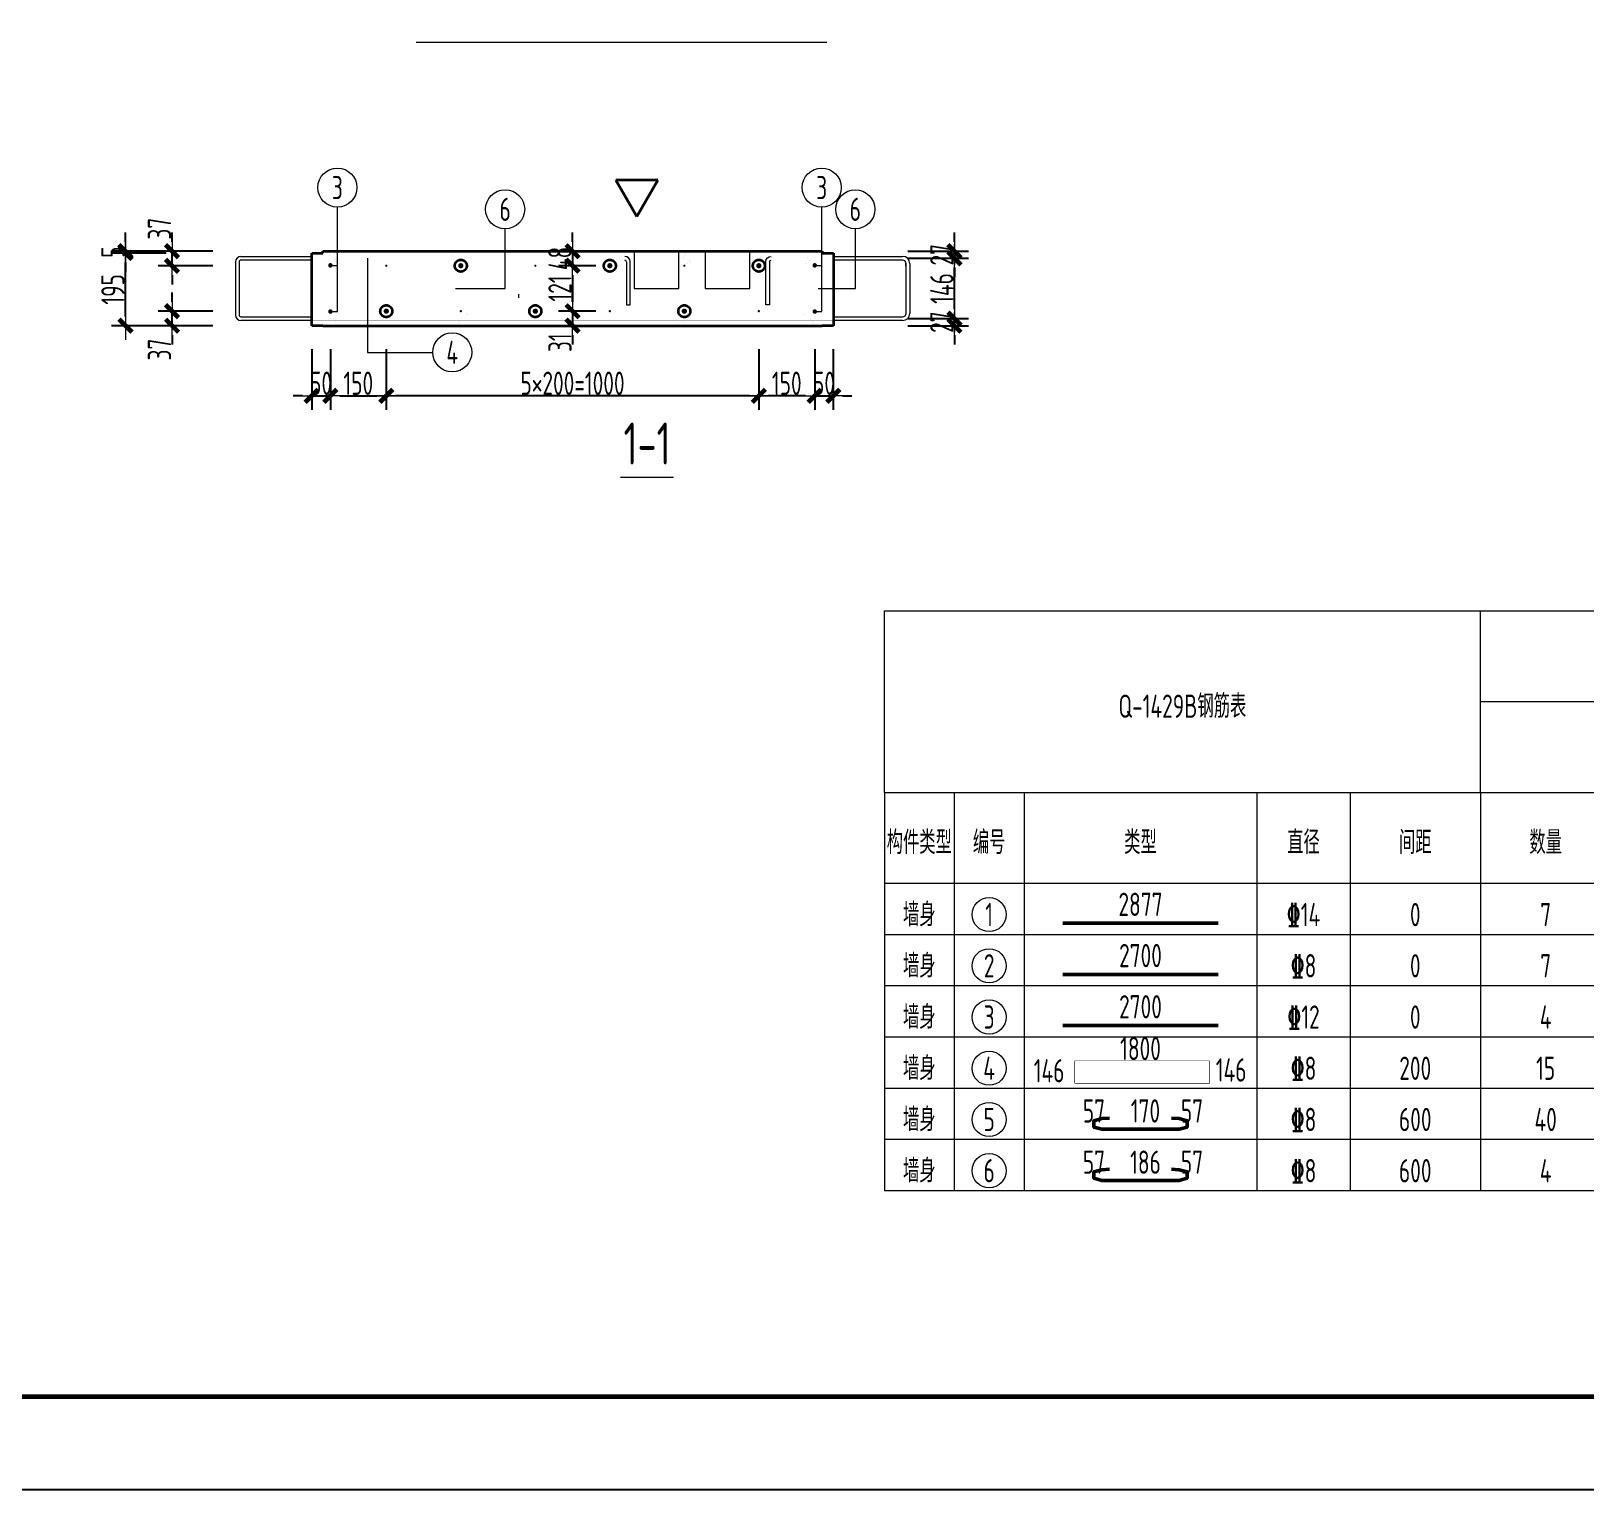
# Model space of a CAD drawing. Extents: x -85320 to 1679916, y -1321939 to 627.
# Drawn here: x 1109876 to 1126558, y -867871 to -852207 of the extents above; entities that cross this region are included whole.
import ezdxf
from ezdxf.enums import TextEntityAlignment as Align

# ---------------------------------------------------------------- set-up
doc = ezdxf.new("R2010")
doc.units = 0
doc.header["$LTSCALE"] = 1000
doc.linetypes.add('点划线', pattern=[1850, 1200, -300, 50, -300])
for name, color, linetype in [('BORDER', 7, 'Continuous'), ('Y-03墙-03预制墙钢筋', 1, 'Continuous'), ('打印线框', 7, 'Continuous'), ('拉模', 7, 'Continuous')]:
    doc.layers.add(name, color=color, linetype=linetype)
for name, color, linetype, lineweight in [('参数表文字', 7, 'Continuous', 18), ('参数表边线', 253, 'Continuous', 18), ('手孔', 6, 'Continuous', 0), ('梁截面纵筋', 1, 'Continuous', 50), ('直线', 7, 'Continuous', 18), ('预制墙图名', 7, 'Continuous', 18), ('预制墙墙身水平筋', 130, 'Continuous', 18), ('预制墙墙身纵向受力筋', 1, 'Continuous', 18), ('预制墙墙身纵向非受力筋', 94, 'Continuous', 18), ('预制墙墙身附加筋', 94, 'Continuous', 18), ('预制墙拉筋', 130, 'Continuous', 18), ('预制墙详图孔洞', 9, '点划线', 18), ('预制墙详图标注', 3, 'Continuous', 18), ('预制墙详图轮廓', 3, 'Continuous', 35)]:
    doc.layers.add(name, color=color, linetype=linetype, lineweight=lineweight)
doc.styles.add('TSSD_Rein', font='Tssdeng.shx', dxfattribs={"width": 0.7, "bigfont": 'hztxt.shx'})
doc.styles.add('样式 1', font='yjkeng.shx', dxfattribs={"width": 0.7, "bigfont": 'yjkchn.shx'})
doc.styles.add('样式 2', font='yjkeng.shx', dxfattribs={"width": 0.7, "bigfont": 'yjkchn.shx'})
doc.dimstyles.new('盈建科结构', dxfattribs={"dimscale": 100, "dimtxt": 2.5, "dimasz": 1, "dimexe": 1.5, "dimexo": 0.625, "dimgap": 0.1, "dimtad": 1, "dimdec": 0, "dimrnd": 1, "dimzin": 0, "dimdsep": 46, "dimtxsty": '样式 1', "dimblk": '_yjkbk', "dimblk1": 'ARCHTICK', "dimblk2": 'ARCHTICK', "dimcen": 0.09, "dimadec": 0, "dimazin": 0, "dimtfac": 1, "dimtdec": 4, "dimtix": 1, "dimtmove": 2, "dimatfit": 3, "dimfxl": 1, "dimtolj": 1, "dimtzin": 0, "dimarcsym": 0})

# ---------------------------------------------------------------- blocks, each defined once
blk = doc.blocks.new('_yjkbk')
blk.add_line((-1, 0), (1.5, 0))
blk.add_lwpolyline([(-0.7, -0.7, 0.5, 0.5, 0), (0.7, 0.7, 0.5, 0.5, 0)], format="xyseb")
blk = doc.blocks.new('*D985')
at = {"layer": 'Defpoints', "color": 0, "transparency": 16777216}
for p in [(1115939, -855215), (1115689, -855371), (1115939, -855371)]:
    blk.add_point(p, dxfattribs=at)
at = {"layer": '预制墙详图标注', "color": 0, "lineweight": -2, "transparency": 16777216}
for p, q in [((1115689, -855115), (1115689, -855015)), ((1115939, -855215), (1115539, -855215)), ((1115689, -855215), (1115689, -855371)), ((1115939, -855371), (1115539, -855371)), ((1115689, -855471), (1115689, -855571))]:
    blk.add_line(p, q, dxfattribs=at)
at = {"layer": '预制墙详图标注', "color": 0, "lineweight": -2, "transparency": 16777216, "xscale": 100, "yscale": 100, "zscale": 100}
for p, rotation in [((1115689, -855215), 270), ((1115689, -855371), 90)]:
    blk.add_blockref('_yjkbk', p, dxfattribs=dict(at, rotation=rotation))
at = {"layer": '预制墙详图标注', "color": 0, "transparency": 16777216, "insert": (1115679, -855553), "char_height": 250, "attachment_point": 8, "rotation": 90, "style": '样式 1'}
blk.add_mtext('\\A1;31', dxfattribs=at)
blk = doc.blocks.new('_ArchTick')
at = {"color": 0, "linetype": 'ByBlock', "const_width": 0.4}
blk.add_lwpolyline([(-0.5, -0.5), (0.5, 0.5)], dxfattribs=at)
blk = doc.blocks.new('*D986')
at = {"layer": 'Defpoints', "color": 0, "transparency": 16777216}
for p in [(1115939, -854727), (1115689, -855215), (1115939, -855215)]:
    blk.add_point(p, dxfattribs=at)
at = {"layer": '预制墙详图标注', "color": 0, "lineweight": -2, "transparency": 16777216}
for p, q in [((1115939, -854727), (1115539, -854727)), ((1115689, -854827), (1115689, -855115)), ((1115939, -855215), (1115539, -855215))]:
    blk.add_line(p, q, dxfattribs=at)
at = {"layer": '预制墙详图标注', "color": 0, "lineweight": -2, "transparency": 16777216, "xscale": 100, "yscale": 100, "zscale": 100}
for p, rotation in [((1115689, -854727), 90), ((1115689, -855215), 270)]:
    blk.add_blockref('_yjkbk', p, dxfattribs=dict(at, rotation=rotation))
at = {"layer": '预制墙详图标注', "color": 0, "transparency": 16777216, "insert": (1115679, -854971), "char_height": 250, "attachment_point": 8, "rotation": 90, "style": '样式 1'}
blk.add_mtext('\\A1;121', dxfattribs=at)
blk = doc.blocks.new('*D987')
at = {"layer": 'Defpoints', "color": 0, "transparency": 16777216}
for p in [(1115939, -854571), (1115689, -854727), (1115939, -854727)]:
    blk.add_point(p, dxfattribs=at)
at = {"layer": '预制墙详图标注', "color": 0, "lineweight": -2, "transparency": 16777216}
for p, q in [((1115689, -854471), (1115689, -854371)), ((1115939, -854571), (1115539, -854571)), ((1115689, -854571), (1115689, -854727)), ((1115939, -854727), (1115539, -854727)), ((1115689, -854827), (1115689, -854927))]:
    blk.add_line(p, q, dxfattribs=at)
at = {"layer": '预制墙详图标注', "color": 0, "lineweight": -2, "transparency": 16777216, "xscale": 100, "yscale": 100, "zscale": 100}
for p, rotation in [((1115689, -854571), 270), ((1115689, -854727), 90)]:
    blk.add_blockref('_yjkbk', p, dxfattribs=dict(at, rotation=rotation))
at = {"layer": '预制墙详图标注', "color": 0, "transparency": 16777216, "insert": (1115679, -854649), "char_height": 250, "attachment_point": 8, "rotation": 90, "style": '样式 1'}
blk.add_mtext('\\A1;48', dxfattribs=at)
blk = doc.blocks.new('*D988')
at = {"layer": 'Defpoints', "color": 0, "transparency": 16777216}
for p in [(1119289, -855295), (1119789, -855295), (1119289, -855371)]:
    blk.add_point(p, dxfattribs=at)
at = {"layer": '预制墙详图标注', "color": 0, "lineweight": -2, "transparency": 16777216}
for p, q in [((1119789, -855195), (1119789, -855095)), ((1119289, -855295), (1119939, -855295)), ((1119789, -855371), (1119789, -855295)), ((1119289, -855371), (1119939, -855371)), ((1119789, -855471), (1119789, -855571))]:
    blk.add_line(p, q, dxfattribs=at)
at = {"layer": '预制墙详图标注', "color": 0, "lineweight": -2, "transparency": 16777216, "xscale": 100, "yscale": 100, "zscale": 100}
for p, rotation in [((1119789, -855295), 270), ((1119789, -855371), 90)]:
    blk.add_blockref('_yjkbk', p, dxfattribs=dict(at, rotation=rotation))
at = {"layer": '预制墙详图标注', "color": 0, "transparency": 16777216, "insert": (1119779, -855333), "char_height": 250, "attachment_point": 8, "rotation": 90, "style": '样式 1'}
blk.add_mtext('\\A1;27', dxfattribs=at)
blk = doc.blocks.new('*D989')
at = {"layer": 'Defpoints', "color": 0, "transparency": 16777216}
for p in [(1119289, -854647), (1119789, -854647), (1119289, -855295)]:
    blk.add_point(p, dxfattribs=at)
at = {"layer": '预制墙详图标注', "color": 0, "lineweight": -2, "transparency": 16777216}
for p, q in [((1119289, -854647), (1119939, -854647)), ((1119789, -855195), (1119789, -854747)), ((1119289, -855295), (1119939, -855295))]:
    blk.add_line(p, q, dxfattribs=at)
at = {"layer": '预制墙详图标注', "color": 0, "lineweight": -2, "transparency": 16777216, "xscale": 100, "yscale": 100, "zscale": 100}
for p, rotation in [((1119789, -854647), 90), ((1119789, -855295), 270)]:
    blk.add_blockref('_yjkbk', p, dxfattribs=dict(at, rotation=rotation))
at = {"layer": '预制墙详图标注', "color": 0, "transparency": 16777216, "insert": (1119779, -854971), "char_height": 250, "attachment_point": 8, "rotation": 90, "style": '样式 1'}
blk.add_mtext('\\A1;146', dxfattribs=at)
blk = doc.blocks.new('*D990')
at = {"layer": 'Defpoints', "color": 0, "transparency": 16777216}
for p in [(1119289, -854571), (1119289, -854647), (1119789, -854571)]:
    blk.add_point(p, dxfattribs=at)
at = {"layer": '预制墙详图标注', "color": 0, "lineweight": -2, "transparency": 16777216}
for p, q in [((1119789, -854471), (1119789, -854371)), ((1119289, -854571), (1119939, -854571)), ((1119289, -854647), (1119939, -854647)), ((1119789, -854647), (1119789, -854571)), ((1119789, -854747), (1119789, -854847))]:
    blk.add_line(p, q, dxfattribs=at)
at = {"layer": '预制墙详图标注', "color": 0, "lineweight": -2, "transparency": 16777216, "xscale": 100, "yscale": 100, "zscale": 100}
for p, rotation in [((1119789, -854571), 270), ((1119789, -854647), 90)]:
    blk.add_blockref('_yjkbk', p, dxfattribs=dict(at, rotation=rotation))
at = {"layer": '预制墙详图标注', "color": 0, "transparency": 16777216, "insert": (1119779, -854609), "char_height": 250, "attachment_point": 8, "rotation": 90, "style": '样式 1'}
blk.add_mtext('\\A1;27', dxfattribs=at)
blk = doc.blocks.new('*D995')
at = {"layer": 'Defpoints', "color": 0, "transparency": 16777216}
for p in [(1112889, -855624), (1113089, -855624), (1113089, -856124)]:
    blk.add_point(p, dxfattribs=at)
at = {"layer": '预制墙详图标注', "color": 0, "lineweight": -2, "transparency": 16777216}
for p, q in [((1112889, -855624), (1112889, -856274)), ((1113089, -855624), (1113089, -856274)), ((1112789, -856124), (1112689, -856124)), ((1112889, -856124), (1113089, -856124)), ((1113189, -856124), (1113289, -856124))]:
    blk.add_line(p, q, dxfattribs=at)
at = {"layer": '预制墙详图标注', "color": 0, "lineweight": -2, "transparency": 16777216, "xscale": 100, "yscale": 100, "zscale": 100}
blk.add_blockref('_yjkbk', (1112889, -856124), dxfattribs=at)
at = {"layer": '预制墙详图标注', "color": 0, "lineweight": -2, "transparency": 16777216, "xscale": 100, "yscale": 100, "zscale": 100, "rotation": 180}
blk.add_blockref('_yjkbk', (1113089, -856124), dxfattribs=at)
at = {"layer": '预制墙详图标注', "color": 0, "transparency": 16777216, "insert": (1112989, -856114), "char_height": 250, "attachment_point": 8, "style": '样式 1'}
blk.add_mtext('\\A1;50', dxfattribs=at)
blk = doc.blocks.new('*D996')
at = {"layer": 'Defpoints', "color": 0, "transparency": 16777216}
for p in [(1113689, -855624), (1117689, -855624), (1113689, -856124)]:
    blk.add_point(p, dxfattribs=at)
at = {"layer": '预制墙详图标注', "color": 0, "lineweight": -2, "transparency": 16777216}
for p, q in [((1113689, -855686), (1113689, -856274)), ((1117689, -855686), (1117689, -856274)), ((1117589, -856124), (1113789, -856124))]:
    blk.add_line(p, q, dxfattribs=at)
at = {"layer": '预制墙详图标注', "color": 0, "lineweight": -2, "transparency": 16777216, "xscale": 100, "yscale": 100, "zscale": 100, "rotation": 180}
blk.add_blockref('_yjkbk', (1113689, -856124), dxfattribs=at)
at = {"layer": '预制墙详图标注', "color": 0, "lineweight": -2, "transparency": 16777216, "xscale": 100, "yscale": 100, "zscale": 100}
blk.add_blockref('_yjkbk', (1117689, -856124), dxfattribs=at)
at = {"layer": '预制墙详图标注', "color": 0, "transparency": 16777216, "insert": (1115689, -856114), "char_height": 250, "attachment_point": 8, "style": '样式 1'}
blk.add_mtext('\\A1;5×200=1000', dxfattribs=at)
blk = doc.blocks.new('*D997')
at = {"layer": 'Defpoints', "color": 0, "transparency": 16777216}
for p in [(1118289, -855624), (1118489, -855624), (1118489, -856124)]:
    blk.add_point(p, dxfattribs=at)
at = {"layer": '预制墙详图标注', "color": 0, "lineweight": -2, "transparency": 16777216}
for p, q in [((1118289, -855624), (1118289, -856274)), ((1118489, -855624), (1118489, -856274)), ((1118189, -856124), (1118089, -856124)), ((1118289, -856124), (1118489, -856124)), ((1118589, -856124), (1118689, -856124))]:
    blk.add_line(p, q, dxfattribs=at)
at = {"layer": '预制墙详图标注', "color": 0, "lineweight": -2, "transparency": 16777216, "xscale": 100, "yscale": 100, "zscale": 100}
blk.add_blockref('_yjkbk', (1118289, -856124), dxfattribs=at)
at = {"layer": '预制墙详图标注', "color": 0, "lineweight": -2, "transparency": 16777216, "xscale": 100, "yscale": 100, "zscale": 100, "rotation": 180}
blk.add_blockref('_yjkbk', (1118489, -856124), dxfattribs=at)
at = {"layer": '预制墙详图标注', "color": 0, "transparency": 16777216, "insert": (1118389, -856114), "char_height": 250, "attachment_point": 8, "style": '样式 1'}
blk.add_mtext('\\A1;50', dxfattribs=at)
blk = doc.blocks.new('*D998')
at = {"layer": 'Defpoints', "color": 0, "transparency": 16777216}
for p in [(1113089, -855624), (1113689, -855624), (1113689, -856124)]:
    blk.add_point(p, dxfattribs=at)
at = {"layer": '预制墙详图标注', "color": 0, "lineweight": -2, "transparency": 16777216}
for p, q in [((1113089, -855624), (1113089, -856274)), ((1113689, -855624), (1113689, -856274)), ((1113189, -856124), (1113589, -856124))]:
    blk.add_line(p, q, dxfattribs=at)
at = {"layer": '预制墙详图标注', "color": 0, "lineweight": -2, "transparency": 16777216, "xscale": 100, "yscale": 100, "zscale": 100, "rotation": 180}
blk.add_blockref('_yjkbk', (1113089, -856124), dxfattribs=at)
at = {"layer": '预制墙详图标注', "color": 0, "lineweight": -2, "transparency": 16777216, "xscale": 100, "yscale": 100, "zscale": 100}
blk.add_blockref('_yjkbk', (1113689, -856124), dxfattribs=at)
at = {"layer": '预制墙详图标注', "color": 0, "transparency": 16777216, "insert": (1113389, -856114), "char_height": 250, "attachment_point": 8, "style": '样式 1'}
blk.add_mtext('\\A1;150', dxfattribs=at)
blk = doc.blocks.new('*D999')
at = {"layer": 'Defpoints', "color": 0, "transparency": 16777216}
for p in [(1117689, -855624), (1118289, -855624), (1117689, -856124)]:
    blk.add_point(p, dxfattribs=at)
at = {"layer": '预制墙详图标注', "color": 0, "lineweight": -2, "transparency": 16777216}
for p, q in [((1117689, -855624), (1117689, -856274)), ((1118289, -855624), (1118289, -856274)), ((1118189, -856124), (1117789, -856124))]:
    blk.add_line(p, q, dxfattribs=at)
at = {"layer": '预制墙详图标注', "color": 0, "lineweight": -2, "transparency": 16777216, "xscale": 100, "yscale": 100, "zscale": 100, "rotation": 180}
blk.add_blockref('_yjkbk', (1117689, -856124), dxfattribs=at)
at = {"layer": '预制墙详图标注', "color": 0, "lineweight": -2, "transparency": 16777216, "xscale": 100, "yscale": 100, "zscale": 100}
blk.add_blockref('_yjkbk', (1118289, -856124), dxfattribs=at)
at = {"layer": '预制墙详图标注', "color": 0, "transparency": 16777216, "insert": (1117989, -856114), "char_height": 250, "attachment_point": 8, "style": '样式 1'}
blk.add_mtext('\\A1;150', dxfattribs=at)
blk = doc.blocks.new('图框1')
at = {"layer": 'BORDER', "const_width": 50}
blk.add_lwpolyline([(1377779, -823089), (1377779, -783089), (1433679, -783089), (1433679, -823089)], close=True, dxfattribs=at)
blk = doc.blocks.new('闭口大左')
at = {"layer": '预制墙墙身水平筋', "lineweight": 0}
for p, q in [((1052729, -854627), (1053489, -854627)), ((1052729, -854627), (1053489, -854627)), ((1052729, -854627), (1053489, -854627)), ((1052729, -854627), (1053489, -854627)), ((1052729, -854627), (1053489, -854627)), ((1052729, -854627), (1053489, -854627)), ((1052729, -854627), (1053489, -854627)), ((1052729, -854627), (1053489, -854627)), ((1052729, -854627), (1053489, -854627)), ((1052729, -854627), (1053489, -854627)), ((1052729, -854627), (1053489, -854627)), ((1052729, -854627), (1053489, -854627)), ((1052729, -854627), (1053489, -854627)), ((1052729, -854627), (1053489, -854627)), ((1052729, -854627), (1053489, -854627)), ((1053489, -854667), (1052729, -854667)), ((1053489, -854667), (1052729, -854667)), ((1053489, -854667), (1052729, -854667)), ((1053489, -854667), (1052729, -854667)), ((1053489, -854667), (1052729, -854667)), ((1053489, -854667), (1052729, -854667)), ((1053489, -854667), (1052729, -854667)), ((1053489, -854667), (1052729, -854667)), ((1053489, -854667), (1052729, -854667)), ((1053489, -854667), (1052729, -854667)), ((1053489, -854667), (1052729, -854667)), ((1053489, -854667), (1052729, -854667)), ((1053489, -854667), (1052729, -854667)), ((1053489, -854667), (1052729, -854667)), ((1053489, -854667), (1052729, -854667)), ((1052729, -855275), (1053489, -855275)), ((1053489, -855315), (1052729, -855315))]:
    blk.add_line(p, q, dxfattribs=at)
at = {"layer": '预制墙墙身水平筋', "color": 4, "lineweight": 0}
for p, q in [((1052669, -854687), (1052669, -855255)), ((1052709, -854687), (1052709, -855255))]:
    blk.add_line(p, q, dxfattribs=at)
at = {"layer": '预制墙墙身水平筋', "lineweight": 0}
for centre, radius, start, end in [((1052729, -854687), 60, 90, 180), ((1052729, -854687), 60, 90, 180), ((1052729, -854687), 60, 90, 180), ((1052729, -854687), 60, 90, 180), ((1052729, -854687), 60, 90, 180), ((1052729, -854687), 60, 90, 180), ((1052729, -854687), 60, 90, 180), ((1052729, -854687), 60, 90, 180), ((1052729, -854687), 60, 90, 180), ((1052729, -854687), 60, 90, 180), ((1052729, -854687), 60, 90, 180), ((1052729, -854687), 60, 90, 180), ((1052729, -854687), 60, 90, 180), ((1052729, -854687), 60, 90, 180), ((1052729, -854687), 20, 90, 180), ((1052729, -854687), 20, 90, 180), ((1052729, -854687), 20, 90, 180), ((1052729, -854687), 20, 90, 180), ((1052729, -854687), 20, 90, 180), ((1052729, -854687), 20, 90, 180), ((1052729, -854687), 20, 90, 180), ((1052729, -854687), 20, 90, 180), ((1052729, -854687), 20, 90, 180), ((1052729, -854687), 20, 90, 180), ((1052729, -854687), 20, 90, 180), ((1052729, -854687), 20, 90, 180), ((1052729, -854687), 20, 90, 180), ((1052729, -854687), 20, 90, 180), ((1052729, -855255), 60, 180, 270), ((1052729, -855255), 20, 180, 270)]:
    blk.add_arc(centre, radius, start, end, dxfattribs=at)
blk = doc.blocks.new('u闭口大右')
at = {"layer": '预制墙墙身水平筋', "lineweight": 0}
for p, q in [((1059089, -854627), (1059833, -854627)), ((1059089, -854627), (1059833, -854627)), ((1059089, -854627), (1059833, -854627)), ((1059089, -854627), (1059833, -854627)), ((1059089, -854627), (1059833, -854627)), ((1059089, -854627), (1059833, -854627)), ((1059089, -854627), (1059833, -854627)), ((1059089, -854627), (1059833, -854627)), ((1059089, -854627), (1059833, -854627)), ((1059089, -854627), (1059833, -854627)), ((1059089, -854627), (1059833, -854627)), ((1059089, -854627), (1059833, -854627)), ((1059089, -854627), (1059833, -854627)), ((1059089, -854627), (1059833, -854627)), ((1059089, -854627), (1059833, -854627)), ((1059833, -854667), (1059089, -854667)), ((1059833, -854667), (1059089, -854667)), ((1059833, -854667), (1059089, -854667)), ((1059833, -854667), (1059089, -854667)), ((1059833, -854667), (1059089, -854667)), ((1059833, -854667), (1059089, -854667)), ((1059833, -854667), (1059089, -854667)), ((1059833, -854667), (1059089, -854667)), ((1059833, -854667), (1059089, -854667)), ((1059833, -854667), (1059089, -854667)), ((1059833, -854667), (1059089, -854667)), ((1059833, -854667), (1059089, -854667)), ((1059833, -854667), (1059089, -854667)), ((1059833, -854667), (1059089, -854667)), ((1059833, -854667), (1059089, -854667)), ((1059869, -854732), (1059869, -854703)), ((1059869, -854732), (1059869, -854703)), ((1059869, -854732), (1059869, -854703)), ((1059869, -854732), (1059869, -854703)), ((1059869, -854732), (1059869, -854703)), ((1059869, -854732), (1059869, -854703)), ((1059869, -854732), (1059869, -854703)), ((1059869, -854732), (1059869, -854703)), ((1059869, -854732), (1059869, -854703)), ((1059869, -854732), (1059869, -854703)), ((1059869, -854732), (1059869, -854703)), ((1059869, -854732), (1059869, -854703)), ((1059869, -854732), (1059869, -854703)), ((1059869, -854732), (1059869, -854703)), ((1059869, -854732), (1059869, -854703)), ((1059909, -854703), (1059909, -854732)), ((1059909, -854703), (1059909, -854732)), ((1059909, -854703), (1059909, -854732)), ((1059909, -854703), (1059909, -854732)), ((1059909, -854703), (1059909, -854732)), ((1059909, -854703), (1059909, -854732)), ((1059909, -854703), (1059909, -854732)), ((1059909, -854703), (1059909, -854732)), ((1059909, -854703), (1059909, -854732)), ((1059909, -854703), (1059909, -854732)), ((1059909, -854703), (1059909, -854732)), ((1059909, -854703), (1059909, -854732)), ((1059909, -854703), (1059909, -854732)), ((1059909, -854703), (1059909, -854732)), ((1059909, -854703), (1059909, -854732)), ((1059089, -855275), (1059833, -855275)), ((1059089, -855275), (1059833, -855275)), ((1059089, -855275), (1059833, -855275)), ((1059089, -855275), (1059833, -855275)), ((1059089, -855275), (1059833, -855275)), ((1059089, -855275), (1059833, -855275)), ((1059089, -855275), (1059833, -855275)), ((1059089, -855275), (1059833, -855275)), ((1059089, -855275), (1059833, -855275)), ((1059089, -855275), (1059833, -855275)), ((1059089, -855275), (1059833, -855275)), ((1059089, -855275), (1059833, -855275)), ((1059089, -855275), (1059833, -855275)), ((1059089, -855275), (1059833, -855275)), ((1059089, -855275), (1059833, -855275)), ((1059833, -855315), (1059089, -855315))]:
    blk.add_line(p, q, dxfattribs=at)
at = {"layer": '预制墙墙身水平筋', "color": 4, "lineweight": 0}
for p, q in [((1059869, -854703), (1059869, -855238)), ((1059909, -854703), (1059909, -855238))]:
    blk.add_line(p, q, dxfattribs=at)
at = {"layer": '预制墙墙身水平筋', "lineweight": 0}
for centre, radius, start, end in [((1059833, -854703), 76.6, 360, 90), ((1059833, -854703), 76.6, 360, 90), ((1059833, -854703), 76.6, 360, 90), ((1059833, -854703), 76.6, 360, 90), ((1059833, -854703), 76.6, 360, 90), ((1059833, -854703), 76.6, 360, 90), ((1059833, -854703), 76.6, 360, 90), ((1059833, -854703), 76.6, 360, 90), ((1059833, -854703), 76.6, 360, 90), ((1059833, -854703), 76.6, 360, 90), ((1059833, -854703), 76.6, 360, 90), ((1059833, -854703), 76.6, 360, 90), ((1059833, -854703), 76.6, 360, 90), ((1059833, -854703), 76.6, 360, 90), ((1059833, -854703), 36.6, 360, 90), ((1059833, -854703), 36.6, 360, 90), ((1059833, -854703), 36.6, 360, 90), ((1059833, -854703), 36.6, 360, 90), ((1059833, -854703), 36.6, 360, 90), ((1059833, -854703), 36.6, 360, 90), ((1059833, -854703), 36.6, 360, 90), ((1059833, -854703), 36.6, 360, 90), ((1059833, -854703), 36.6, 360, 90), ((1059833, -854703), 36.6, 360, 90), ((1059833, -854703), 36.6, 360, 90), ((1059833, -854703), 36.6, 360, 90), ((1059833, -854703), 36.6, 360, 90), ((1059833, -854703), 36.6, 360, 90), ((1059833, -855238), 76.6, 270, 0), ((1059833, -855238), 76.6, 270, 0), ((1059833, -855238), 76.6, 270, 0), ((1059833, -855238), 76.6, 270, 0), ((1059833, -855238), 76.6, 270, 0), ((1059833, -855238), 76.6, 270, 0), ((1059833, -855238), 76.6, 270, 0), ((1059833, -855238), 76.6, 270, 0), ((1059833, -855238), 76.6, 270, 0), ((1059833, -855238), 76.6, 270, 0), ((1059833, -855238), 76.6, 270, 0), ((1059833, -855238), 76.6, 270, 0), ((1059833, -855238), 76.6, 270, 0), ((1059833, -855238), 36.6, 270, 0), ((1059833, -855238), 76.6, 270, 0)]:
    blk.add_arc(centre, radius, start, end, dxfattribs=at)
blk = doc.blocks.new('手孔弯筋')
at = {"layer": '预制墙墙身水平筋', "color": 4, "lineweight": 0}
blk.add_line((1057610, -855147), (1057650, -855147), dxfattribs=at)
at = {"layer": '预制墙拉筋', "lineweight": 0}
for p, q in [((1057610, -854684), (1057610, -855147)), ((1057650, -855147), (1057650, -854684))]:
    blk.add_line(p, q, dxfattribs=at)
for radius in [57.5, 17.5]:
    blk.add_arc((1057592, -854684), radius, 360, 90, dxfattribs=at)
blk = doc.blocks.new('*D3057')
at = {"layer": 'Defpoints', "color": 0, "transparency": 16777216}
for p in [(1111389, -855215), (1111889, -855215), (1111889, -855371)]:
    blk.add_point(p, dxfattribs=at)
at = {"layer": '预制墙详图标注', "color": 0, "lineweight": -2, "transparency": 16777216}
for p, q in [((1111389, -855115), (1111389, -855015)), ((1111827, -855215), (1111239, -855215)), ((1111389, -855371), (1111389, -855215)), ((1111827, -855371), (1111239, -855371)), ((1111389, -855471), (1111389, -855571))]:
    blk.add_line(p, q, dxfattribs=at)
at = {"layer": '预制墙详图标注', "color": 0, "lineweight": -2, "transparency": 16777216, "xscale": 100, "yscale": 100, "zscale": 100}
for p, rotation in [((1111389, -855215), 270), ((1111389, -855371), 90)]:
    blk.add_blockref('_yjkbk', p, dxfattribs=dict(at, rotation=rotation))
at = {"layer": '预制墙详图标注', "color": 0, "transparency": 16777216, "insert": (1111379, -855627), "char_height": 250, "attachment_point": 8, "rotation": 90, "style": '样式 1'}
blk.add_mtext('\\A1;37', dxfattribs=at)
blk = doc.blocks.new('*D3058')
at = {"layer": 'Defpoints', "color": 0, "transparency": 16777216}
for p in [(1111389, -854571), (1111889, -854571), (1111889, -854727)]:
    blk.add_point(p, dxfattribs=at)
at = {"layer": '预制墙详图标注', "color": 0, "lineweight": -2, "transparency": 16777216}
for p, q in [((1111389, -854471), (1111389, -854371)), ((1111827, -854571), (1111239, -854571)), ((1111389, -854727), (1111389, -854571)), ((1111827, -854727), (1111239, -854727)), ((1111389, -854827), (1111389, -854927))]:
    blk.add_line(p, q, dxfattribs=at)
at = {"layer": '预制墙详图标注', "color": 0, "lineweight": -2, "transparency": 16777216, "xscale": 100, "yscale": 100, "zscale": 100}
for p, rotation in [((1111389, -854571), 270), ((1111389, -854727), 90)]:
    blk.add_blockref('_yjkbk', p, dxfattribs=dict(at, rotation=rotation))
at = {"layer": '预制墙详图标注', "color": 0, "transparency": 16777216, "insert": (1111379, -854329), "char_height": 250, "attachment_point": 8, "rotation": 90, "style": '样式 1'}
blk.add_mtext('\\A1;37', dxfattribs=at)
blk = doc.blocks.new('*D3059')
at = {"layer": 'Defpoints', "color": 0, "transparency": 16777216}
for p in [(1110889, -854591), (1111389, -854591), (1111389, -855371)]:
    blk.add_point(p, dxfattribs=at)
at = {"layer": '预制墙详图标注', "color": 0, "lineweight": -2, "transparency": 16777216}
for p, q in [((1111327, -854591), (1110739, -854591)), ((1110889, -855271), (1110889, -854691)), ((1111327, -855371), (1110739, -855371))]:
    blk.add_line(p, q, dxfattribs=at)
at = {"layer": '预制墙详图标注', "color": 0, "lineweight": -2, "transparency": 16777216, "xscale": 100, "yscale": 100, "zscale": 100}
for p, rotation in [((1110889, -854591), 90), ((1110889, -855371), 270)]:
    blk.add_blockref('_yjkbk', p, dxfattribs=dict(at, rotation=rotation))
at = {"layer": '预制墙详图标注', "color": 0, "transparency": 16777216, "insert": (1110879, -854981), "char_height": 250, "attachment_point": 8, "rotation": 90, "style": '样式 1'}
blk.add_mtext('\\A1;195', dxfattribs=at)
blk = doc.blocks.new('*D3060')
at = {"layer": 'Defpoints', "color": 0, "transparency": 16777216}
for p in [(1110889, -854571), (1111389, -854571), (1111389, -854591)]:
    blk.add_point(p, dxfattribs=at)
at = {"layer": '预制墙详图标注', "color": 0, "lineweight": -2, "transparency": 16777216}
for p, q in [((1110889, -854471), (1110889, -854371)), ((1111327, -854571), (1110739, -854571)), ((1111327, -854591), (1110739, -854591)), ((1110889, -854591), (1110889, -854571)), ((1110889, -854691), (1110889, -854791))]:
    blk.add_line(p, q, dxfattribs=at)
at = {"layer": '预制墙详图标注', "color": 0, "lineweight": -2, "transparency": 16777216, "xscale": 100, "yscale": 100, "zscale": 100}
for p, rotation in [((1110889, -854591), 90), ((1110889, -854571), 270)]:
    blk.add_blockref('_yjkbk', p, dxfattribs=dict(at, rotation=rotation))
at = {"layer": '预制墙详图标注', "color": 0, "transparency": 16777216, "insert": (1110879, -854581), "char_height": 250, "attachment_point": 8, "rotation": 90, "style": '样式 1'}
blk.add_mtext('\\A1;5', dxfattribs=at)

msp = doc.modelspace()

# ---------------------------------------------------------------- linework, layer by layer
at = {"layer": 'Y-03墙-03预制墙钢筋', "const_width": 6.4}
msp.add_lwpolyline([(1122519.802, -863264.009), (1121090.103, -863264.009, 0.414213562), (1121080.503, -863273.609), (1121080.503, -863498.031, 0.414213562), (1121090.103, -863507.631), (1122519.802, -863507.631, 0.414213562), (1122529.402, -863498.031), (1122529.402, -863273.609, 0.414213562)], format="xyb", close=True, dxfattribs=at)
at = {"layer": '参数表文字', "lineweight": 18}
for centre in [(1120161.873, -861693.526), (1120161.873, -862243.526), (1120161.873, -862793.526), (1120161.873, -863343.526), (1120161.873, -863893.526), (1120161.873, -864443.526)]:
    msp.add_circle(centre, 183.333, dxfattribs=at)
at = {"layer": '参数表边线', "lineweight": 18}
for p, q in [((1119036.873, -860381.026), (1119036.873, -858431.026)), ((1119036.873, -858431.026), (1125436.873, -858431.026)), ((1125436.873, -860381.026), (1125436.873, -858431.026)), ((1125436.873, -859406.026), (1125436.873, -858431.026)), ((1125436.873, -858431.026), (1127186.873, -858431.026)), ((1125436.873, -860381.026), (1125436.873, -859406.026)), ((1125436.873, -859406.026), (1127186.873, -859406.026)), ((1119036.873, -860381.026), (1119786.873, -860381.026)), ((1119036.873, -860381.026), (1119036.873, -861356.026)), ((1119786.873, -860381.026), (1120536.873, -860381.026)), ((1119786.873, -860381.026), (1119786.873, -861356.026)), ((1120536.873, -860381.026), (1123036.873, -860381.026)), ((1120536.873, -860381.026), (1120536.873, -861356.026)), ((1123036.873, -860381.026), (1124036.873, -860381.026)), ((1123036.873, -860381.026), (1123036.873, -861356.026)), ((1124036.873, -860381.026), (1125436.873, -860381.026)), ((1124036.873, -860381.026), (1124036.873, -861356.026)), ((1125436.873, -860381.026), (1126836.873, -860381.026)), ((1125436.873, -860381.026), (1125436.873, -861356.026)), ((1119036.873, -861356.026), (1119786.873, -861356.026)), ((1119036.873, -861356.026), (1119036.873, -861906.026)), ((1119786.873, -861356.026), (1120536.873, -861356.026)), ((1119786.873, -861356.026), (1119786.873, -861906.026)), ((1120536.873, -861356.026), (1123036.873, -861356.026)), ((1120536.873, -861356.026), (1120536.873, -861906.026)), ((1123036.873, -861356.026), (1124036.873, -861356.026)), ((1123036.873, -861356.026), (1123036.873, -861906.026)), ((1124036.873, -861356.026), (1125436.873, -861356.026)), ((1124036.873, -861356.026), (1124036.873, -861906.026)), ((1125436.873, -861356.026), (1126836.873, -861356.026)), ((1125436.873, -861356.026), (1125436.873, -861906.026)), ((1119036.873, -861906.026), (1119786.873, -861906.026)), ((1119036.873, -861906.026), (1119036.873, -862456.026)), ((1119786.873, -861906.026), (1120536.873, -861906.026)), ((1119786.873, -861906.026), (1119786.873, -862456.026)), ((1120536.873, -861906.026), (1123036.873, -861906.026)), ((1120536.873, -861906.026), (1120536.873, -862456.026)), ((1123036.873, -861906.026), (1124036.873, -861906.026)), ((1123036.873, -861906.026), (1123036.873, -862456.026)), ((1124036.873, -861906.026), (1125436.873, -861906.026)), ((1124036.873, -861906.026), (1124036.873, -862456.026)), ((1125436.873, -861906.026), (1126836.873, -861906.026)), ((1125436.873, -861906.026), (1125436.873, -862456.026)), ((1119036.873, -862456.026), (1119786.873, -862456.026)), ((1119036.873, -862456.026), (1119036.873, -863006.026)), ((1119786.873, -862456.026), (1120536.873, -862456.026)), ((1119786.873, -862456.026), (1119786.873, -863006.026)), ((1120536.873, -862456.026), (1123036.873, -862456.026)), ((1120536.873, -862456.026), (1120536.873, -863006.026)), ((1123036.873, -862456.026), (1124036.873, -862456.026)), ((1123036.873, -862456.026), (1123036.873, -863006.026)), ((1124036.873, -862456.026), (1125436.873, -862456.026)), ((1124036.873, -862456.026), (1124036.873, -863006.026)), ((1125436.873, -862456.026), (1126836.873, -862456.026)), ((1125436.873, -862456.026), (1125436.873, -863006.026)), ((1119036.873, -863006.026), (1119786.873, -863006.026)), ((1119036.873, -863006.026), (1119036.873, -863556.026)), ((1119786.873, -863006.026), (1120536.873, -863006.026)), ((1119786.873, -863006.026), (1119786.873, -863556.026)), ((1120536.873, -863006.026), (1123036.873, -863006.026)), ((1120536.873, -863006.026), (1120536.873, -863556.026)), ((1123036.873, -863006.026), (1124036.873, -863006.026)), ((1123036.873, -863006.026), (1123036.873, -863556.026)), ((1124036.873, -863006.026), (1125436.873, -863006.026)), ((1124036.873, -863006.026), (1124036.873, -863556.026)), ((1125436.873, -863006.026), (1126836.873, -863006.026)), ((1125436.873, -863006.026), (1125436.873, -863556.026)), ((1119036.873, -863556.026), (1119786.873, -863556.026)), ((1119036.873, -863556.026), (1119036.873, -864106.026)), ((1119786.873, -863556.026), (1120536.873, -863556.026)), ((1119786.873, -863556.026), (1119786.873, -864106.026)), ((1120536.873, -863556.026), (1123036.873, -863556.026)), ((1120536.873, -863556.026), (1120536.873, -864106.026)), ((1123036.873, -863556.026), (1124036.873, -863556.026)), ((1123036.873, -863556.026), (1123036.873, -864106.026)), ((1124036.873, -863556.026), (1125436.873, -863556.026)), ((1124036.873, -863556.026), (1124036.873, -864106.026)), ((1125436.873, -863556.026), (1126836.873, -863556.026)), ((1125436.873, -863556.026), (1125436.873, -864106.026)), ((1119036.873, -864106.026), (1119786.873, -864106.026)), ((1119036.873, -864106.026), (1119036.873, -864656.026)), ((1119786.873, -864106.026), (1120536.873, -864106.026)), ((1119786.873, -864106.026), (1119786.873, -864656.026)), ((1120536.873, -864106.026), (1123036.873, -864106.026)), ((1120536.873, -864106.026), (1120536.873, -864656.026)), ((1123036.873, -864106.026), (1124036.873, -864106.026)), ((1123036.873, -864106.026), (1123036.873, -864656.026)), ((1124036.873, -864106.026), (1125436.873, -864106.026)), ((1124036.873, -864106.026), (1124036.873, -864656.026)), ((1125436.873, -864106.026), (1126836.873, -864106.026)), ((1125436.873, -864106.026), (1125436.873, -864656.026)), ((1119036.873, -864656.026), (1119786.873, -864656.026)), ((1119786.873, -864656.026), (1120536.873, -864656.026)), ((1120536.873, -864656.026), (1123036.873, -864656.026)), ((1123036.873, -864656.026), (1124036.873, -864656.026)), ((1124036.873, -864656.026), (1125436.873, -864656.026)), ((1125436.873, -864656.026), (1126836.873, -864656.026))]:
    msp.add_line(p, q, dxfattribs=at)
at = {"layer": '手孔', "color": 6}
for points in [[(1116350.188, -854970.848), (1116830.188, -854970.848), (1116830.188, -854570.848), (1116350.188, -854570.848)], [(1117113.371, -854970.848), (1117593.371, -854970.848), (1117593.371, -854570.848), (1117113.371, -854570.848)]]:
    msp.add_lwpolyline(points, close=True, dxfattribs=at)
at = {"layer": '打印线框', "color": 1}
msp.add_lwpolyline([(1082939.778, -867870.962), (1082939.778, -825870.962), (1142339.778, -825870.962), (1142339.778, -867870.962)], close=True, dxfattribs=at)
at = {"layer": '梁截面纵筋', "lineweight": 50}
for points in [[(1120953.54, -861785.193), (1122620.206, -861785.193)], [(1120953.54, -862335.193), (1122620.206, -862335.193)], [(1120953.54, -862885.193), (1122620.206, -862885.193)], [(1121453.54, -863877.675), (1121370.206, -863884.55), (1121286.873, -863906.55), (1121286.873, -863975.3), (1121370.206, -863997.3), (1122203.54, -863997.3), (1122286.873, -863975.3), (1122286.873, -863906.55), (1122203.54, -863884.55), (1122120.206, -863877.675)], [(1121453.54, -864427.675), (1121370.206, -864434.55), (1121286.873, -864456.55), (1121286.873, -864525.3), (1121370.206, -864547.3), (1122203.54, -864547.3), (1122286.873, -864525.3), (1122286.873, -864456.55), (1122203.54, -864434.55), (1122120.206, -864427.675)]]:
    msp.add_lwpolyline(points, dxfattribs=at)
at = {"layer": '直线', "lineweight": 18}
for p, q in [((1113089.371, -854722.848), (1113164.371, -854722.848)), ((1118289.371, -854722.848), (1118364.371, -854722.848)), ((1113489.371, -855294.848), (1113489.371, -855656.848))]:
    msp.add_line(p, q, dxfattribs=at)
for points in [[(1113089.371, -855218.848), (1113164.371, -855218.848), (1113164.371, -854097.848)], [(1118289.371, -855218.848), (1118364.371, -855218.848), (1118364.371, -854097.848)], [(1114431.371, -854970.848), (1114965.371, -854970.848), (1114965.371, -854330.848)], [(1118325.371, -854970.848), (1118725.371, -854970.848), (1118725.371, -854330.848)], [(1113489.371, -854646.848), (1113489.371, -855656.848), (1114187.371, -855656.848)]]:
    msp.add_lwpolyline(points, dxfattribs=at)
for centre in [(1113164.371, -853887.848), (1118364.371, -853887.848), (1114965.371, -854120.848), (1118725.371, -854120.848), (1114397.371, -855656.848)]:
    msp.add_circle(centre, 210, dxfattribs=at)
at = {"layer": '预制墙图名', "lineweight": 18}
for p, q in [((1114008.93, -852326.195), (1118419.811, -852326.195)), ((1116204.659, -856995.848), (1116774.082, -856995.848))]:
    msp.add_line(p, q, dxfattribs=at)
at = {"layer": '预制墙墙身水平筋', "color": 4}
msp.add_line((1115108.778, -855030.497), (1115110.305, -855070.497), dxfattribs=at)
at = {"layer": '预制墙墙身水平筋', "lineweight": 18, "const_width": 0.18}
for points in [[(1112889.371, -854626.848), (1116249.918, -854626.848)], [(1117821.443, -854626.848), (1118489.371, -854626.848)], [(1116249.918, -854666.848), (1112889.371, -854666.848)], [(1118489.371, -854666.848), (1117821.443, -854666.848)], [(1115108.778, -855030.497), (1118489.371, -855030.497)], [(1118489.371, -855070.497), (1115110.305, -855070.497)], [(1112889.371, -855274.848), (1118489.371, -855274.848)], [(1118489.371, -855314.848), (1112889.371, -855314.848)]]:
    msp.add_lwpolyline(points, dxfattribs=at)
at = {"layer": '预制墙墙身纵向受力筋', "lineweight": 18, "const_width": 28}
for points in [[(1114503.371, -854726.848, 1), (1114475.371, -854726.848, 1)], [(1116103.371, -854726.848, 1), (1116075.371, -854726.848, 1)], [(1117703.371, -854726.848, 1), (1117675.371, -854726.848, 1)], [(1113703.371, -855214.848, 1), (1113675.371, -855214.848, 1)], [(1115303.371, -855214.848, 1), (1115275.371, -855214.848, 1)], [(1116903.371, -855214.848, 1), (1116875.371, -855214.848, 1)]]:
    msp.add_lwpolyline(points, format="xyb", close=True, dxfattribs=at)
at = {"layer": '预制墙墙身纵向非受力筋', "lineweight": 18, "const_width": 12}
for points in [[(1113695.371, -854726.848, 1), (1113683.371, -854726.848, 1)], [(1115295.371, -854726.848, 1), (1115283.371, -854726.848, 1)], [(1116895.371, -854726.848, 1), (1116883.371, -854726.848, 1)], [(1114495.371, -855214.848, 1), (1114483.371, -855214.848, 1)], [(1116095.371, -855214.848, 1), (1116083.371, -855214.848, 1)], [(1117695.371, -855214.848, 1), (1117683.371, -855214.848, 1)]]:
    msp.add_lwpolyline(points, format="xyb", close=True, dxfattribs=at)
at = {"layer": '预制墙墙身附加筋', "lineweight": 18, "const_width": 24}
for points in [[(1113101.371, -854722.848, 1), (1113077.371, -854722.848, 1)], [(1118301.371, -854722.848, 1), (1118277.371, -854722.848, 1)], [(1113101.371, -855218.848, 1), (1113077.371, -855218.848, 1)], [(1118301.371, -855218.848, 1), (1118277.371, -855218.848, 1)]]:
    msp.add_lwpolyline(points, format="xyb", close=True, dxfattribs=at)
at = {"layer": '预制墙拉筋', "lineweight": 18, "const_width": 0.18}
for points in [[(1113198.865, -855249.686), (1113143.752, -855327.598, -0.24342753), (1113083.368, -855358.848), (1113068.37, -855358.848, -0.414213568), (1113037.371, -855327.849), (1113037.371, -854628.846, -0.414213568), (1113083.368, -854582.848), (1113098.367, -854582.848, -0.24342753), (1113135.09, -854601.853), (1113198.865, -854692.01), (1113172.741, -854710.49), (1113108.966, -854620.333, 0.24342753), (1113098.367, -854614.848), (1113083.368, -854614.848, 0.414213568), (1113069.371, -854628.846), (1113069.371, -855327.849), (1113067.368, -855327.849, 0.414213568), (1113068.37, -855328.851), (1113068.37, -855326.848), (1113083.368, -855326.848, 0.24342753), (1113117.627, -855309.118), (1113172.741, -855231.206)], [(1114560.865, -855249.686), (1114505.752, -855327.598, -0.24342753), (1114445.368, -855358.848), (1114430.37, -855358.848, -0.414213568), (1114399.371, -855327.849), (1114399.371, -854628.846, -0.414213568), (1114445.368, -854582.848), (1114460.367, -854582.848, -0.24342753), (1114497.09, -854601.853), (1114560.865, -854692.01), (1114534.741, -854710.49), (1114470.966, -854620.333, 0.24342753), (1114460.367, -854614.848), (1114445.368, -854614.848, 0.414213568), (1114431.371, -854628.846), (1114431.371, -855327.849), (1114429.368, -855327.849, 0.414213568), (1114430.37, -855328.851), (1114430.37, -855326.848), (1114445.368, -855326.848, 0.24342753), (1114479.627, -855309.118), (1114534.741, -855231.206)], [(1116960.865, -855249.686), (1116905.752, -855327.598, -0.24342753), (1116845.368, -855358.848), (1116830.37, -855358.848, -0.414213568), (1116799.371, -855327.849), (1116799.371, -854628.846, -0.414213568), (1116845.368, -854582.848), (1116860.367, -854582.848, -0.24342753), (1116897.09, -854601.853), (1116960.865, -854692.01), (1116934.741, -854710.49), (1116870.966, -854620.333, 0.24342753), (1116860.367, -854614.848), (1116845.368, -854614.848, 0.414213568), (1116831.371, -854628.846), (1116831.371, -855327.849), (1116829.368, -855327.849, 0.414213568), (1116830.37, -855328.851), (1116830.37, -855326.848), (1116845.368, -855326.848, 0.24342753), (1116879.627, -855309.118), (1116934.741, -855231.206)], [(1118206.001, -855231.206), (1118261.114, -855309.118, 0.24342753), (1118295.373, -855326.848), (1118310.372, -855326.848), (1118310.372, -855328.851, 0.414213568), (1118311.373, -855327.849), (1118309.371, -855327.849), (1118309.371, -854628.846, 0.414213568), (1118295.373, -854614.848), (1118280.374, -854614.848, 0.24342753), (1118269.776, -854620.333), (1118206.001, -854710.49), (1118179.876, -854692.01), (1118243.652, -854601.853, -0.24342753), (1118280.374, -854582.848), (1118295.373, -854582.848, -0.414213568), (1118341.371, -854628.846), (1118341.371, -855327.849, -0.414213568), (1118310.372, -855358.848), (1118295.373, -855358.848, -0.24342753), (1118234.99, -855327.598), (1118179.876, -855249.686)]]:
    msp.add_lwpolyline(points, format="xyb", close=True, dxfattribs=at)
at = {"layer": '预制墙详图孔洞', "lineweight": 35}
for centre in [(1114489.371, -854726.848), (1116089.371, -854726.848), (1117689.371, -854726.848), (1113689.371, -855214.848), (1115289.371, -855214.848), (1116889.371, -855214.848)]:
    msp.add_circle(centre, 64, dxfattribs=at)
at = {"layer": '预制墙详图标注', "lineweight": 35}
for p, q in [((1116379.308, -854199.653), (1116154.308, -853809.941)), ((1116604.308, -853809.941), (1116154.308, -853809.941)), ((1116379.308, -854199.653), (1116604.308, -853809.941))]:
    msp.add_line(p, q, dxfattribs=at)
at = {"layer": '预制墙详图轮廓', "lineweight": 35}
for p, q in [((1112889.371, -855370.848), (1112889.371, -854590.848)), ((1112889.371, -854590.848), (1113009.371, -854590.848)), ((1113009.371, -854570.848), (1118369.371, -854570.848)), ((1113009.371, -854590.848), (1113009.371, -854570.848)), ((1118369.371, -854570.848), (1118369.371, -854590.848)), ((1118369.371, -854590.848), (1118489.371, -854590.848)), ((1118489.371, -854590.848), (1118489.371, -855350.848)), ((1113009.371, -855370.848), (1112889.371, -855370.848)), ((1113009.371, -855370.848), (1118369.371, -855370.848)), ((1118489.371, -855370.848), (1118369.371, -855370.848)), ((1118489.371, -855350.848), (1118489.371, -855370.848))]:
    msp.add_line(p, q, dxfattribs=at)

# ---------------------------------------------------------------- block references
at = {"layer": '拉模', "color": 3}
msp.add_blockref('图框1', (-292339.171, -43782.267), dxfattribs=at)
at = {"layer": '预制墙墙身水平筋', "color": 4}
for name, p in [('闭口大左', (59400, 0)), ('手孔弯筋', (58657.501, 0)), ('u闭口大右', (59400, 0))]:
    msp.add_blockref(name, p, dxfattribs=at)
at = {"layer": '预制墙墙身水平筋', "color": 4, "xscale": -1}
msp.add_blockref('手孔弯筋', (2175413.86, 0), dxfattribs=at)

# ---------------------------------------------------------------- texts
at = {"layer": '参数表文字', "linetype": 'Continuous', "style": 'TSSD_Rein', "width": 0.7}
for s, p in [('Q-1429B钢筋表', (1122236.873, -859456.026)), ('构件类型', (1119411.873, -860918.526)), ('编号', (1120161.873, -860918.526)), ('类型', (1121786.873, -860918.526)), ('直径', (1123536.873, -860918.526)), ('间距', (1124736.873, -860918.526)), ('数量', (1126136.873, -860918.526)), ('2877', (1121786.873, -861583.526)), ('墙身', (1119411.873, -861693.526)), ('1', (1120161.873, -861693.526)), ('%%13214', (1123536.873, -861693.526)), ('0', (1124736.873, -861693.526)), ('7', (1126136.873, -861693.526)), ('墙身', (1119411.873, -862243.526)), ('2', (1120161.873, -862243.526)), ('2700', (1121786.873, -862133.526)), ('%%1328', (1123536.873, -862243.526)), ('0', (1124736.873, -862243.526)), ('7', (1126136.873, -862243.526)), ('墙身', (1119411.873, -862793.526)), ('2700', (1121786.873, -862683.526)), ('3', (1120161.873, -862793.526)), ('%%13212', (1123536.873, -862793.526)), ('0', (1124736.873, -862793.526)), ('4', (1126136.873, -862793.526)), ('1800', (1121786.873, -863131.622)), ('墙身', (1119411.873, -863343.526)), ('4', (1120161.873, -863343.526)), ('146', (1120805.404, -863370.411)), ('146', (1122760.116, -863362.232)), ('%%1328', (1123536.873, -863343.526)), ('200', (1124736.873, -863343.526)), ('15', (1126136.873, -863343.526)), ('墙身', (1119411.873, -863893.526)), ('5', (1120161.873, -863893.526)), ('57', (1121286.873, -863801.86)), (' 170', (1121786.873, -863801.86)), (' 57', (1122286.873, -863801.86)), ('%%1328', (1123536.873, -863893.526)), ('600', (1124736.873, -863893.526)), ('40', (1126136.873, -863893.526)), ('墙身', (1119411.873, -864443.526)), ('6', (1120161.873, -864443.526)), ('57', (1121286.873, -864351.86)), (' 186', (1121786.873, -864351.86)), (' 57', (1122286.873, -864351.86)), ('%%1328', (1123536.873, -864443.526)), ('600', (1124736.873, -864443.526)), ('4', (1126136.873, -864443.526))]:
    msp.add_text(s, height=250, dxfattribs=at).set_placement(p, align=Align.MIDDLE_CENTER)
at = {"layer": '直线', "linetype": 'Continuous', "style": '样式 1', "width": 0.7}
for s, p in [('3', (1113164.371, -853887.848)), ('3', (1118364.371, -853887.848)), ('6', (1114965.371, -854120.848)), ('6', (1118725.371, -854120.848)), ('4', (1114397.371, -855656.848))]:
    msp.add_text(s, height=250, dxfattribs=at).set_placement(p, align=Align.MIDDLE_CENTER)
at = {"layer": '预制墙图名', "linetype": 'Continuous', "style": '样式 2', "width": 0.7}
msp.add_text('1-1', height=450, dxfattribs=at).set_placement((1116489.371, -856995.848), align=Align.BOTTOM_CENTER)

# ---------------------------------------------------------------- dimensions: what is measured, and where the dimension line sits
at = {"layer": '预制墙详图标注'}
for base, p1, p2, angle, text, override, picture, middle in [((1111389.371, -854570.848), (1111889.371, -854726.848), (1111889.371, -854570.848), 90, '37', {"dimlfac": 0.25, "dimrnd": 5}, '*D3058', (1111254.371, -854329.268)), ((1111389.371, -855214.848), (1111889.371, -855370.848), (1111889.371, -855214.848), 90, '37', {"dimlfac": 0.25, "dimrnd": 5}, '*D3057', (1111254.371, -855627.4)), ((1115689.371, -855370.848), (1115939.371, -855214.848), (1115939.371, -855370.848), 270, '31', {"dimexo": 0, "dimlfac": 0.25, "dimrnd": 5}, '*D985', (1115554.371, -855553.123))]:
    dim = msp.add_linear_dim(base=base, p1=p1, p2=p2, angle=angle, text=text, dimstyle='盈建科结构', override=override, dxfattribs=at)
    dim.commit()
    dim.dimension.update_dxf_attribs({"geometry": picture, "text_midpoint": middle, "dimtype": 161})
for p1, p2, distance, override, picture, middle in [((1111389.371, -854590.848), (1111389.371, -854570.848), 500, {"dimscale": 100, "dimtxt": 2.5, "dimasz": 1, "dimexe": 1.5, "dimexo": 0.625, "dimgap": 0.1, "dimtad": 1, "dimlfac": 0.25, "dimrnd": 5, "dimdle": 0, "dimtix": 1, "dimfxlon": 0}, '*D3060', (1110754.371, -854580.848)), ((1111389.371, -855370.848), (1111389.371, -854590.848), 500, {"dimscale": 100, "dimtxt": 2.5, "dimasz": 1, "dimexe": 1.5, "dimexo": 0.625, "dimgap": 0.1, "dimtad": 1, "dimlfac": 0.25, "dimrnd": 5, "dimdle": 0, "dimtix": 1, "dimfxlon": 0}, '*D3059', (1110754.371, -854980.848)), ((1112889.371, -855623.721), (1113089.371, -855623.721), -500, {"dimscale": 100, "dimtxt": 2.5, "dimasz": 1, "dimexe": 1.5, "dimexo": 0, "dimgap": 0.1, "dimtad": 1, "dimlfac": 0.25, "dimrnd": 5, "dimdle": 0, "dimfxlon": 0}, '*D995', (1112989.371, -855988.721)), ((1113089.371, -855623.721), (1113689.371, -855623.721), -500, {"dimscale": 100, "dimtxt": 2.5, "dimasz": 1, "dimexe": 1.5, "dimexo": 0, "dimgap": 0.1, "dimtad": 1, "dimlfac": 0.25, "dimrnd": 5, "dimdle": 0, "dimfxlon": 0}, '*D998', (1113389.371, -855988.721)), ((1118289.371, -855623.721), (1117689.371, -855623.721), 500, {"dimscale": 100, "dimtxt": 2.5, "dimasz": 1, "dimexe": 1.5, "dimexo": 0, "dimgap": 0.1, "dimtad": 1, "dimlfac": 0.25, "dimrnd": 5, "dimdle": 0, "dimfxlon": 0}, '*D999', (1117989.371, -855988.721)), ((1118289.371, -855623.721), (1118489.371, -855623.721), -500, {"dimscale": 100, "dimtxt": 2.5, "dimasz": 1, "dimexe": 1.5, "dimexo": 0, "dimgap": 0.1, "dimtad": 1, "dimlfac": 0.25, "dimrnd": 5, "dimdle": 0, "dimfxlon": 0}, '*D997', (1118389.371, -855988.721))]:
    dim = msp.add_aligned_dim(p1=p1, p2=p2, distance=distance, dimstyle='盈建科结构', override=override, dxfattribs=at)
    dim.commit()
    dim.dimension.update_dxf_attribs({"geometry": picture, "text_midpoint": middle})
for p1, p2, distance, text, override, picture, middle in [((1115939.371, -854570.848), (1115939.371, -854726.848), -250, '48', {"dimscale": 100, "dimtxt": 2.5, "dimasz": 1, "dimexe": 1.5, "dimexo": 0, "dimgap": 0.1, "dimtad": 1, "dimlfac": 0.25, "dimrnd": 5, "dimdle": 0, "dimfxlon": 0}, '*D987', (1115554.371, -854648.848)), ((1119289.371, -854646.848), (1119289.371, -854570.848), -500, '27', {"dimscale": 100, "dimtxt": 2.5, "dimasz": 1, "dimexe": 1.5, "dimexo": 0, "dimgap": 0.1, "dimtad": 1, "dimlfac": 0.25, "dimrnd": 5, "dimdle": 0, "dimfxlon": 0}, '*D990', (1119654.371, -854608.848)), ((1115939.371, -854726.848), (1115939.371, -855214.848), -250, '121', {"dimscale": 100, "dimtxt": 2.5, "dimasz": 1, "dimexe": 1.5, "dimexo": 0, "dimgap": 0.1, "dimtad": 1, "dimlfac": 0.25, "dimrnd": 5, "dimdle": 0, "dimfxlon": 0}, '*D986', (1115554.371, -854970.848)), ((1119289.371, -855294.848), (1119289.371, -854646.848), -500, '146', {"dimscale": 100, "dimtxt": 2.5, "dimasz": 1, "dimexe": 1.5, "dimexo": 0, "dimgap": 0.1, "dimtad": 1, "dimlfac": 0.25, "dimrnd": 5, "dimdle": 0, "dimfxlon": 0}, '*D989', (1119654.371, -854970.848)), ((1119289.371, -855370.848), (1119289.371, -855294.848), -500, '27', {"dimscale": 100, "dimtxt": 2.5, "dimasz": 1, "dimexe": 1.5, "dimexo": 0, "dimgap": 0.1, "dimtad": 1, "dimlfac": 0.25, "dimrnd": 5, "dimdle": 0, "dimfxlon": 0}, '*D988', (1119654.371, -855332.848)), ((1117689.371, -855623.721), (1113689.371, -855623.721), 500, '5×200=1000', {"dimscale": 100, "dimtxt": 2.5, "dimasz": 1, "dimexe": 1.5, "dimexo": 0.625, "dimgap": 0.1, "dimtad": 1, "dimlfac": 0.25, "dimrnd": 5, "dimdle": 0, "dimtix": 1, "dimfxlon": 0}, '*D996', (1115689.371, -855988.721))]:
    dim = msp.add_aligned_dim(p1=p1, p2=p2, distance=distance, text=text, dimstyle='盈建科结构', override=override, dxfattribs=at)
    dim.commit()
    dim.dimension.update_dxf_attribs({"geometry": picture, "text_midpoint": middle})

doc.saveas('drawing.dxf')
